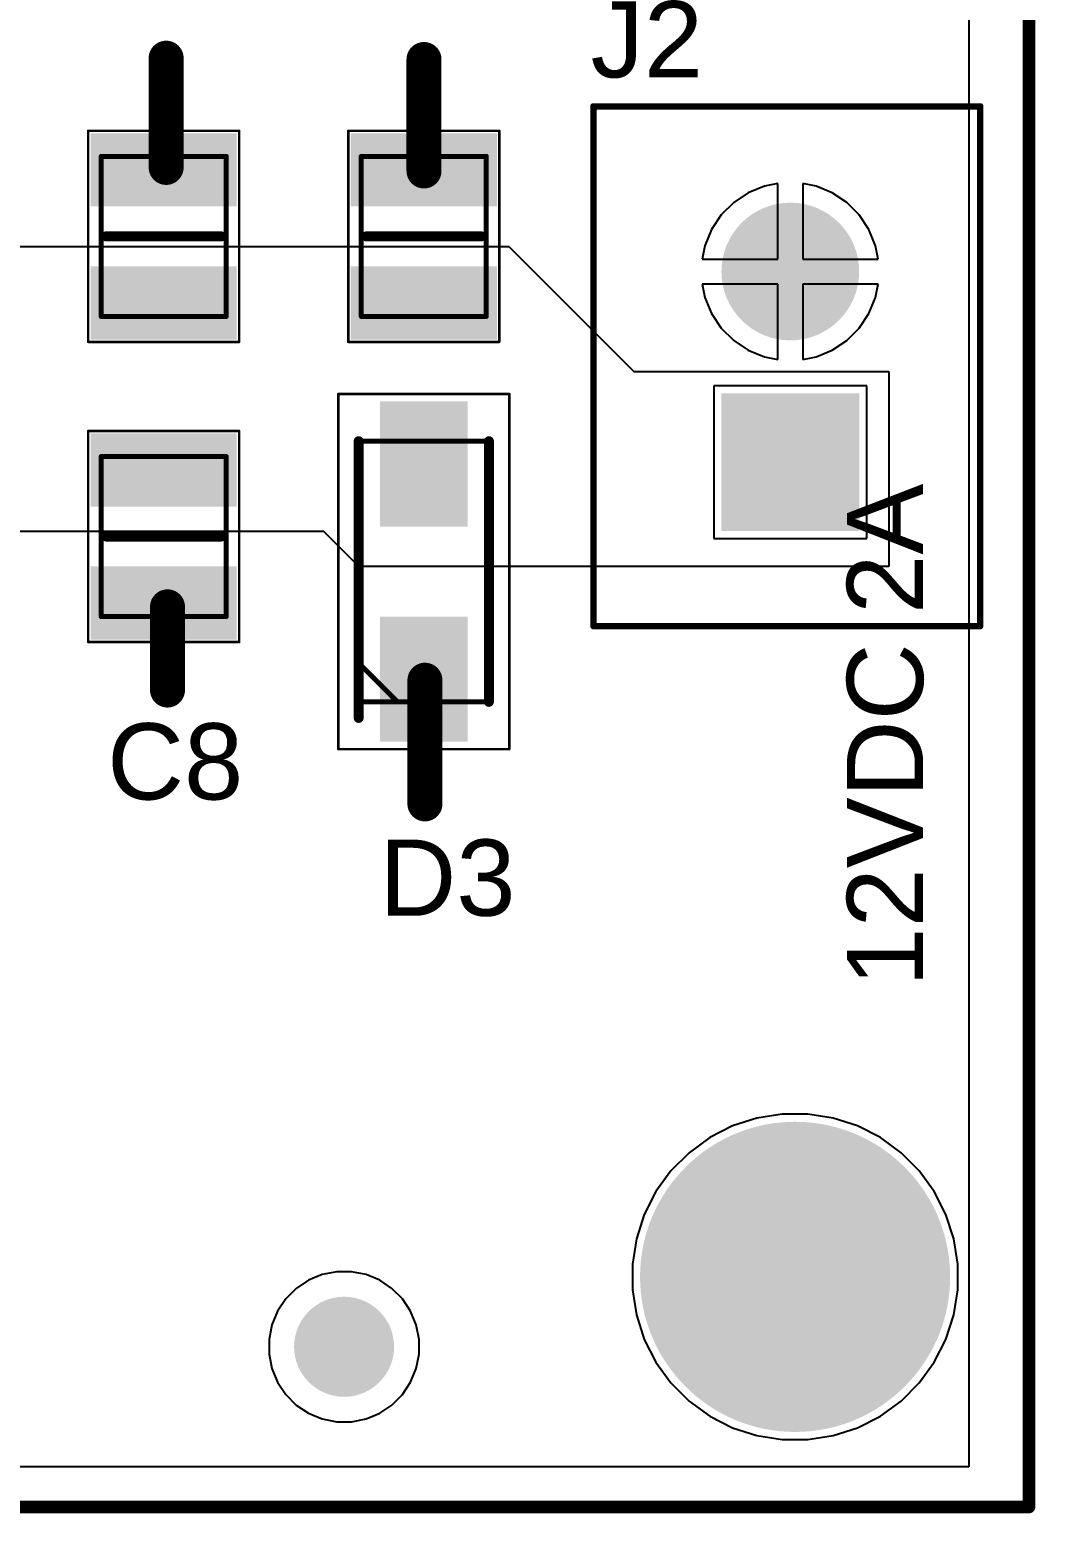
# Model space of a CAD drawing. Header units: inches. Extents: x -6 to 108, y -5 to 42.
# Drawn here: x 87.82 to 107.93, y -4.73 to 24.93 of the extents above; entities that cross this region are included whole.
import ezdxf

# ---------------------------------------------------------------- set-up
doc = ezdxf.new("R2010")
doc.units = ezdxf.units.IN
for name, color, linetype in [('Bottom Assembly', 76, 'Continuous'), ('Bottom Layer', 5, 'Continuous'), ('Bottom Solder', 6, 'Continuous'), ('Keep-Out Layer', 6, 'Continuous'), ('Mechanical 15', 56, 'Continuous'), ('Mechanical 7', 56, 'Continuous'), ('Multi-Layer', 9, 'Continuous'), ('Pad Holes', 156, 'Continuous'), ('Top Layer', 1, 'Continuous'), ('Top Overlay', 2, 'Continuous'), ('Top Paste', 8, 'Continuous'), ('Top Solder', 216, 'Continuous'), ('Via Holes', 16, 'Continuous')]:
    doc.layers.add(name, color=color, linetype=linetype)
doc.styles.add('Arial', font='', dxfattribs={"height": 0.2})
doc.styles.get('Arial').set_extended_font_data('Arial')

# ---------------------------------------------------------------- blocks, each defined once
blk = doc.blocks.new('FIDUCIAL_6')
at = {"layer": 'Top Layer'}
h = blk.add_hatch(color=1, dxfattribs=at)
edge = h.paths.add_edge_path()
edge.add_arc((0, 0), 0.5, 0, 360)
at = {"layer": 'Top Solder'}
h = blk.add_hatch(color=216, dxfattribs=at)
edge = h.paths.add_edge_path()
edge.add_arc((0, 0), 1, 0, 360)
at = {"layer": 'Top Layer'}
for p, q in [((-0.148, 1.5), (-0.438, 1.442)), ((0, 1.5), (-0.148, 1.5)), ((0.148, 1.5), (0, 1.5)), ((0.438, 1.442), (0.148, 1.5)), ((-0.711, 1.329), (-0.956, 1.165)), ((-0.438, 1.442), (-0.711, 1.329)), ((0.711, 1.329), (0.438, 1.442)), ((0.956, 1.165), (0.711, 1.329)), ((-1.165, 0.956), (-1.329, 0.711)), ((-0.956, 1.165), (-1.165, 0.956)), ((1.165, 0.956), (0.956, 1.165)), ((1.329, 0.711), (1.165, 0.956)), ((-1.329, 0.711), (-1.442, 0.438)), ((1.442, 0.438), (1.329, 0.711)), ((-1.442, 0.438), (-1.5, 0.148)), ((1.5, 0.148), (1.442, 0.438)), ((-1.5, 0.148), (-1.5, 0)), ((-1.5, 0), (-1.5, 0)), ((-1.5, 0), (-1.5, -0.148)), ((1.5, 0), (1.5, 0.148)), ((1.5, -0.148), (1.5, 0)), ((-1.5, -0.148), (-1.442, -0.438)), ((1.442, -0.438), (1.5, -0.148)), ((-1.442, -0.438), (-1.329, -0.711)), ((1.329, -0.711), (1.442, -0.438)), ((-1.329, -0.711), (-1.165, -0.956)), ((1.165, -0.956), (1.329, -0.711)), ((-1.165, -0.956), (-0.956, -1.165)), ((-0.956, -1.165), (-0.711, -1.329)), ((0.711, -1.329), (0.956, -1.165)), ((0.956, -1.165), (1.165, -0.956)), ((-0.711, -1.329), (-0.438, -1.442)), ((-0.438, -1.442), (-0.148, -1.5)), ((0.148, -1.5), (0.438, -1.442)), ((0.438, -1.442), (0.711, -1.329)), ((-0.148, -1.5), (0, -1.5)), ((0, -1.5), (0.148, -1.5))]:
    blk.add_line(p, q, dxfattribs=at)
blk = doc.blocks.new('MH_14')
at = {"layer": 'Bottom Layer'}
h = blk.add_hatch(color=5, dxfattribs=at)
edge = h.paths.add_edge_path()
edge.add_arc((0, 0), 3, 0, 360)
at = {"layer": 'Bottom Solder'}
h = blk.add_hatch(color=6, dxfattribs=at)
edge = h.paths.add_edge_path()
edge.add_arc((0, 0), 3.1, 0, 360)
at = {"layer": 'Multi-Layer'}
h = blk.add_hatch(color=9, dxfattribs=at)
edge = h.paths.add_edge_path()
edge.add_arc((0, 0), 3, 0, 360)
at = {"layer": 'Pad Holes'}
h = blk.add_hatch(color=7, dxfattribs=at)
edge = h.paths.add_edge_path()
edge.add_arc((0, 0), 2, 0, 360)
at = {"layer": 'Top Layer'}
h = blk.add_hatch(color=1, dxfattribs=at)
edge = h.paths.add_edge_path()
edge.add_arc((0, 0), 3, 0, 360)
at = {"layer": 'Top Solder'}
h = blk.add_hatch(color=216, dxfattribs=at)
edge = h.paths.add_edge_path()
edge.add_arc((0, 0), 3.1, 0, 360)
blk = doc.blocks.new('TBP02R1_381_02BE_27')
at = {"layer": 'Bottom Layer'}
blk.add_hatch(color=5, dxfattribs=at).paths.add_polyline_path([(-1.275, 1.275), (1.275, 1.275), (1.275, -1.275), (-1.275, -1.275)])
h = blk.add_hatch(color=5, dxfattribs=at)
edge = h.paths.add_edge_path()
edge.add_arc((3.81, 0), 1.275, 0, 360)
at = {"layer": 'Bottom Solder'}
blk.add_hatch(color=6, dxfattribs=at).paths.add_polyline_path([(-1.377, 1.377), (1.377, 1.377), (1.377, -1.377), (-1.377, -1.377)])
h = blk.add_hatch(color=6, dxfattribs=at)
edge = h.paths.add_edge_path()
edge.add_arc((3.81, 0), 1.377, 0, 360)
at = {"layer": 'Multi-Layer'}
blk.add_hatch(color=9, dxfattribs=at).paths.add_polyline_path([(-1.275, 1.275), (1.275, 1.275), (1.275, -1.275), (-1.275, -1.275)])
h = blk.add_hatch(color=9, dxfattribs=at)
edge = h.paths.add_edge_path()
edge.add_arc((3.81, 0), 1.275, 0, 360)
at = {"layer": 'Pad Holes'}
h = blk.add_hatch(color=7, dxfattribs=at)
edge = h.paths.add_edge_path()
edge.add_arc((0, 0), 0.85, 0, 360)
h = blk.add_hatch(color=7, dxfattribs=at)
edge = h.paths.add_edge_path()
edge.add_arc((3.81, 0), 0.85, 0, 360)
at = {"layer": 'Top Layer'}
blk.add_hatch(color=1, dxfattribs=at).paths.add_polyline_path([(-1.275, 1.275), (1.275, 1.275), (1.275, -1.275), (-1.275, -1.275)])
h = blk.add_hatch(color=1, dxfattribs=at)
edge = h.paths.add_edge_path()
edge.add_arc((3.81, 0), 1.275, 0, 360)
at = {"layer": 'Top Solder'}
blk.add_hatch(color=216, dxfattribs=at).paths.add_polyline_path([(-1.377, 1.377), (1.377, 1.377), (1.377, -1.377), (-1.377, -1.377)])
h = blk.add_hatch(color=216, dxfattribs=at)
edge = h.paths.add_edge_path()
edge.add_arc((3.81, 0), 1.377, 0, 360)
at = {"layer": 'Mechanical 15'}
for points in [[(-3.278, 3.937, 0.127, 0.127, 0), (7.112, 3.937, 0.127, 0.127, 0)], [(-3.278, 3.937, 0.127, 0.127, 0), (-3.278, -3.798, 0.127, 0.127, 0)], [(7.112, 3.937, 0.127, 0.127, 0), (7.112, -3.798, 0.127, 0.127, 0)], [(-3.278, -3.798, 0.127, 0.127, 0), (7.112, -3.798, 0.127, 0.127, 0)]]:
    blk.add_lwpolyline(points, format="xyseb", dxfattribs=at)
for points in [[(-3.31, 3.937, 0.0635, 0.0635, 1), (-3.246, 3.937, 0.0635, 0.0635, 1)], [(-3.31, 3.937, 0.0635, 0.0635, 1), (-3.246, 3.937, 0.0635, 0.0635, 1)], [(7.08, 3.937, 0.0635, 0.0635, 1), (7.144, 3.937, 0.0635, 0.0635, 1)], [(7.08, 3.937, 0.0635, 0.0635, 1), (7.144, 3.937, 0.0635, 0.0635, 1)], [(-3.31, -3.798, 0.0635, 0.0635, 1), (-3.246, -3.798, 0.0635, 0.0635, 1)], [(-3.31, -3.798, 0.0635, 0.0635, 1), (-3.246, -3.798, 0.0635, 0.0635, 1)], [(7.08, -3.798, 0.0635, 0.0635, 1), (7.144, -3.798, 0.0635, 0.0635, 1)], [(7.08, -3.798, 0.0635, 0.0635, 1), (7.144, -3.798, 0.0635, 0.0635, 1)]]:
    blk.add_lwpolyline(points, format="xyseb", close=True, dxfattribs=at)
at = {"layer": 'Top Overlay'}
for points in [[(-3.278, 3.937, 0.127, 0.127, 0), (-3.278, -3.798, 0.127, 0.127, 0)], [(-3.278, 3.937, 0.127, 0.127, 0), (7.112, 3.937, 0.127, 0.127, 0)], [(7.112, 3.937, 0.127, 0.127, 0), (7.112, -3.798, 0.127, 0.127, 0)], [(-3.278, -3.798, 0.127, 0.127, 0), (7.112, -3.798, 0.127, 0.127, 0)]]:
    blk.add_lwpolyline(points, format="xyseb", dxfattribs=at)
for points in [[(-3.31, 3.937, 0.0635, 0.0635, 1), (-3.246, 3.937, 0.0635, 0.0635, 1)], [(-3.31, 3.937, 0.0635, 0.0635, 1), (-3.246, 3.937, 0.0635, 0.0635, 1)], [(7.08, 3.937, 0.0635, 0.0635, 1), (7.144, 3.937, 0.0635, 0.0635, 1)], [(7.08, 3.937, 0.0635, 0.0635, 1), (7.144, 3.937, 0.0635, 0.0635, 1)], [(-3.31, -3.798, 0.0635, 0.0635, 1), (-3.246, -3.798, 0.0635, 0.0635, 1)], [(-3.31, -3.798, 0.0635, 0.0635, 1), (-3.246, -3.798, 0.0635, 0.0635, 1)], [(7.08, -3.798, 0.0635, 0.0635, 1), (7.144, -3.798, 0.0635, 0.0635, 1)], [(7.08, -3.798, 0.0635, 0.0635, 1), (7.144, -3.798, 0.0635, 0.0635, 1)]]:
    blk.add_lwpolyline(points, format="xyseb", close=True, dxfattribs=at)
blk = doc.blocks.new('DIOM5226X220N_28')
at = {"layer": 'Top Layer'}
for points in [[(-3.3, 0.775), (-1, 0.775), (-1, -0.775), (-3.3, -0.775)], [(1, 0.775), (3.3, 0.775), (3.3, -0.775), (1, -0.775)]]:
    blk.add_hatch(color=1, dxfattribs=at).paths.add_polyline_path(points)
at = {"layer": 'Top Paste'}
for points in [[(-3.3, 0.775), (-1, 0.775), (-1, -0.775), (-3.3, -0.775)], [(1, 0.775), (3.3, 0.775), (3.3, -0.775), (1, -0.775)]]:
    blk.add_hatch(color=8, dxfattribs=at).paths.add_polyline_path(points)
at = {"layer": 'Top Solder'}
for points in [[(-3.402, 0.877), (-0.899, 0.877), (-0.899, -0.877), (-3.402, -0.877)], [(0.899, 0.877), (3.402, 0.877), (3.402, -0.877), (0.899, -0.877)]]:
    blk.add_hatch(color=216, dxfattribs=at).paths.add_polyline_path(points)
at = {"layer": 'Bottom Assembly'}
for points in [[(-3.55, 1.71, 0.05, 0.05, 0), (3.55, 1.71, 0.05, 0.05, 0)], [(-3.55, 1.71, 0.05, 0.05, 0), (-3.55, -1.71, 0.05, 0.05, 0)], [(3.55, 1.71, 0.05, 0.05, 0), (3.55, -1.71, 0.05, 0.05, 0)], [(-2.605, 1.302, 0.1, 0.1, 0), (2.605, 1.302, 0.1, 0.1, 0)], [(-2.605, 1.302, 0.1, 0.1, 0), (-2.605, -1.302, 0.1, 0.1, 0)], [(-1.83, 1.302, 0.1, 0.1, 0), (-2.605, 0.528, 0.1, 0.1, 0)], [(2.605, 1.302, 0.1, 0.1, 0), (2.605, -1.302, 0.1, 0.1, 0)], [(-2.605, -1.302, 0.1, 0.1, 0), (2.605, -1.302, 0.1, 0.1, 0)], [(-3.55, -1.71, 0.05, 0.05, 0), (3.55, -1.71, 0.05, 0.05, 0)]]:
    blk.add_lwpolyline(points, format="xyseb", dxfattribs=at)
for points in [[(-3.562, 1.71, 0.025, 0.025, 1), (-3.537, 1.71, 0.025, 0.025, 1)], [(-3.562, 1.71, 0.025, 0.025, 1), (-3.537, 1.71, 0.025, 0.025, 1)], [(3.537, 1.71, 0.025, 0.025, 1), (3.562, 1.71, 0.025, 0.025, 1)], [(3.537, 1.71, 0.025, 0.025, 1), (3.562, 1.71, 0.025, 0.025, 1)], [(-2.63, 1.302, 0.05, 0.05, 1), (-2.58, 1.302, 0.05, 0.05, 1)], [(-2.63, 1.302, 0.05, 0.05, 1), (-2.58, 1.302, 0.05, 0.05, 1)], [(-1.855, 1.302, 0.05, 0.05, 1), (-1.805, 1.302, 0.05, 0.05, 1)], [(2.58, 1.302, 0.05, 0.05, 1), (2.63, 1.302, 0.05, 0.05, 1)], [(2.58, 1.302, 0.05, 0.05, 1), (2.63, 1.302, 0.05, 0.05, 1)], [(-2.63, 0.528, 0.05, 0.05, 1), (-2.58, 0.528, 0.05, 0.05, 1)], [(-2.63, -1.302, 0.05, 0.05, 1), (-2.58, -1.302, 0.05, 0.05, 1)], [(-2.63, -1.302, 0.05, 0.05, 1), (-2.58, -1.302, 0.05, 0.05, 1)], [(2.58, -1.302, 0.05, 0.05, 1), (2.63, -1.302, 0.05, 0.05, 1)], [(2.58, -1.302, 0.05, 0.05, 1), (2.63, -1.302, 0.05, 0.05, 1)], [(-3.562, -1.71, 0.025, 0.025, 1), (-3.537, -1.71, 0.025, 0.025, 1)], [(-3.562, -1.71, 0.025, 0.025, 1), (-3.537, -1.71, 0.025, 0.025, 1)], [(3.537, -1.71, 0.025, 0.025, 1), (3.562, -1.71, 0.025, 0.025, 1)], [(3.537, -1.71, 0.025, 0.025, 1), (3.562, -1.71, 0.025, 0.025, 1)]]:
    blk.add_lwpolyline(points, format="xyseb", close=True, dxfattribs=at)
at = {"layer": 'Mechanical 7'}
for points in [[(-2.925, 1.302, 0.2, 0.2, 0), (2.605, 1.302, 0.2, 0.2, 0)], [(-2.605, -1.302, 0.2, 0.2, 0), (2.605, -1.302, 0.2, 0.2, 0)]]:
    blk.add_lwpolyline(points, format="xyseb", dxfattribs=at)
for points in [[(-2.975, 1.302, 0.0999, 0.0999, 1), (-2.875, 1.302, 0.0999, 0.0999, 1)], [(2.555, 1.302, 0.0999, 0.0999, 1), (2.655, 1.302, 0.0999, 0.0999, 1)], [(-2.655, -1.302, 0.0999, 0.0999, 1), (-2.555, -1.302, 0.0999, 0.0999, 1)], [(2.555, -1.302, 0.0999, 0.0999, 1), (2.655, -1.302, 0.0999, 0.0999, 1)]]:
    blk.add_lwpolyline(points, format="xyseb", close=True, dxfattribs=at)
blk = doc.blocks.new('CAP_1210_36')
at = {"layer": 'Top Layer'}
for points in [[(-1.96, -1.36), (-1.96, 1.36), (-0.7, 1.36), (-0.7, -1.36)], [(0.7, -1.36), (0.7, 1.36), (1.96, 1.36), (1.96, -1.36)]]:
    blk.add_hatch(color=1, dxfattribs=at).paths.add_polyline_path(points)
at = {"layer": 'Top Paste'}
for points in [[(-1.96, -1.36), (-1.96, 1.36), (-0.7, 1.36), (-0.7, -1.36)], [(0.7, -1.36), (0.7, 1.36), (1.96, 1.36), (1.96, -1.36)]]:
    blk.add_hatch(color=8, dxfattribs=at).paths.add_polyline_path(points)
at = {"layer": 'Top Solder'}
for points in [[(-2.062, -1.462), (-2.062, 1.462), (-0.598, 1.462), (-0.598, -1.462)], [(0.598, -1.462), (0.598, 1.462), (2.062, 1.462), (2.062, -1.462)]]:
    blk.add_hatch(color=216, dxfattribs=at).paths.add_polyline_path(points)
at = {"layer": 'Bottom Assembly'}
for points in [[(-2.11, 1.51, 0.05, 0.05, 0), (2.11, 1.51, 0.05, 0.05, 0)], [(-2.11, 1.51, 0.05, 0.05, 0), (-2.11, -1.51, 0.05, 0.05, 0)], [(2.11, 1.51, 0.05, 0.05, 0), (2.11, -1.51, 0.05, 0.05, 0)], [(-1.6, 1.25, 0.1, 0.1, 0), (-1.6, -1.25, 0.1, 0.1, 0)], [(-1.6, 1.25, 0.1, 0.1, 0), (1.6, 1.25, 0.1, 0.1, 0)], [(1.6, 1.25, 0.1, 0.1, 0), (1.6, -1.25, 0.1, 0.1, 0)], [(-1.6, -1.25, 0.1, 0.1, 0), (1.6, -1.25, 0.1, 0.1, 0)], [(-2.11, -1.51, 0.05, 0.05, 0), (2.11, -1.51, 0.05, 0.05, 0)]]:
    blk.add_lwpolyline(points, format="xyseb", dxfattribs=at)
for points in [[(-2.122, 1.51, 0.025, 0.025, 1), (-2.097, 1.51, 0.025, 0.025, 1)], [(-2.122, 1.51, 0.025, 0.025, 1), (-2.097, 1.51, 0.025, 0.025, 1)], [(2.097, 1.51, 0.025, 0.025, 1), (2.122, 1.51, 0.025, 0.025, 1)], [(2.097, 1.51, 0.025, 0.025, 1), (2.122, 1.51, 0.025, 0.025, 1)], [(-1.625, 1.25, 0.05, 0.05, 1), (-1.575, 1.25, 0.05, 0.05, 1)], [(-1.625, 1.25, 0.05, 0.05, 1), (-1.575, 1.25, 0.05, 0.05, 1)], [(1.575, 1.25, 0.05, 0.05, 1), (1.625, 1.25, 0.05, 0.05, 1)], [(1.575, 1.25, 0.05, 0.05, 1), (1.625, 1.25, 0.05, 0.05, 1)], [(-1.625, -1.25, 0.05, 0.05, 1), (-1.575, -1.25, 0.05, 0.05, 1)], [(-1.625, -1.25, 0.05, 0.05, 1), (-1.575, -1.25, 0.05, 0.05, 1)], [(1.575, -1.25, 0.05, 0.05, 1), (1.625, -1.25, 0.05, 0.05, 1)], [(1.575, -1.25, 0.05, 0.05, 1), (1.625, -1.25, 0.05, 0.05, 1)], [(-2.122, -1.51, 0.025, 0.025, 1), (-2.097, -1.51, 0.025, 0.025, 1)], [(-2.122, -1.51, 0.025, 0.025, 1), (-2.097, -1.51, 0.025, 0.025, 1)], [(2.097, -1.51, 0.025, 0.025, 1), (2.122, -1.51, 0.025, 0.025, 1)], [(2.097, -1.51, 0.025, 0.025, 1), (2.122, -1.51, 0.025, 0.025, 1)]]:
    blk.add_lwpolyline(points, format="xyseb", close=True, dxfattribs=at)
at = {"layer": 'Mechanical 7'}
blk.add_lwpolyline([(0, 1.15, 0.2, 0.2, 0), (0, -1.15, 0.2, 0.2, 0)], format="xyseb", dxfattribs=at)
for points in [[(-0.05, 1.15, 0.0999, 0.0999, 1), (0.05, 1.15, 0.0999, 0.0999, 1)], [(-0.05, -1.15, 0.0999, 0.0999, 1), (0.05, -1.15, 0.0999, 0.0999, 1)]]:
    blk.add_lwpolyline(points, format="xyseb", close=True, dxfattribs=at)
blk = doc.blocks.new('CAP_1210_37')
at = {"layer": 'Top Layer'}
for points in [[(-1.96, -1.36), (-1.96, 1.36), (-0.7, 1.36), (-0.7, -1.36)], [(0.7, -1.36), (0.7, 1.36), (1.96, 1.36), (1.96, -1.36)]]:
    blk.add_hatch(color=1, dxfattribs=at).paths.add_polyline_path(points)
at = {"layer": 'Top Paste'}
for points in [[(-1.96, -1.36), (-1.96, 1.36), (-0.7, 1.36), (-0.7, -1.36)], [(0.7, -1.36), (0.7, 1.36), (1.96, 1.36), (1.96, -1.36)]]:
    blk.add_hatch(color=8, dxfattribs=at).paths.add_polyline_path(points)
at = {"layer": 'Top Solder'}
for points in [[(-2.062, -1.462), (-2.062, 1.462), (-0.598, 1.462), (-0.598, -1.462)], [(0.598, -1.462), (0.598, 1.462), (2.062, 1.462), (2.062, -1.462)]]:
    blk.add_hatch(color=216, dxfattribs=at).paths.add_polyline_path(points)
at = {"layer": 'Bottom Assembly'}
for points in [[(-2.11, 1.51, 0.05, 0.05, 0), (2.11, 1.51, 0.05, 0.05, 0)], [(-2.11, 1.51, 0.05, 0.05, 0), (-2.11, -1.51, 0.05, 0.05, 0)], [(2.11, 1.51, 0.05, 0.05, 0), (2.11, -1.51, 0.05, 0.05, 0)], [(-1.6, 1.25, 0.1, 0.1, 0), (-1.6, -1.25, 0.1, 0.1, 0)], [(-1.6, 1.25, 0.1, 0.1, 0), (1.6, 1.25, 0.1, 0.1, 0)], [(1.6, 1.25, 0.1, 0.1, 0), (1.6, -1.25, 0.1, 0.1, 0)], [(-1.6, -1.25, 0.1, 0.1, 0), (1.6, -1.25, 0.1, 0.1, 0)], [(-2.11, -1.51, 0.05, 0.05, 0), (2.11, -1.51, 0.05, 0.05, 0)]]:
    blk.add_lwpolyline(points, format="xyseb", dxfattribs=at)
for points in [[(-2.122, 1.51, 0.025, 0.025, 1), (-2.097, 1.51, 0.025, 0.025, 1)], [(-2.122, 1.51, 0.025, 0.025, 1), (-2.097, 1.51, 0.025, 0.025, 1)], [(2.097, 1.51, 0.025, 0.025, 1), (2.122, 1.51, 0.025, 0.025, 1)], [(2.097, 1.51, 0.025, 0.025, 1), (2.122, 1.51, 0.025, 0.025, 1)], [(-1.625, 1.25, 0.05, 0.05, 1), (-1.575, 1.25, 0.05, 0.05, 1)], [(-1.625, 1.25, 0.05, 0.05, 1), (-1.575, 1.25, 0.05, 0.05, 1)], [(1.575, 1.25, 0.05, 0.05, 1), (1.625, 1.25, 0.05, 0.05, 1)], [(1.575, 1.25, 0.05, 0.05, 1), (1.625, 1.25, 0.05, 0.05, 1)], [(-1.625, -1.25, 0.05, 0.05, 1), (-1.575, -1.25, 0.05, 0.05, 1)], [(-1.625, -1.25, 0.05, 0.05, 1), (-1.575, -1.25, 0.05, 0.05, 1)], [(1.575, -1.25, 0.05, 0.05, 1), (1.625, -1.25, 0.05, 0.05, 1)], [(1.575, -1.25, 0.05, 0.05, 1), (1.625, -1.25, 0.05, 0.05, 1)], [(-2.122, -1.51, 0.025, 0.025, 1), (-2.097, -1.51, 0.025, 0.025, 1)], [(-2.122, -1.51, 0.025, 0.025, 1), (-2.097, -1.51, 0.025, 0.025, 1)], [(2.097, -1.51, 0.025, 0.025, 1), (2.122, -1.51, 0.025, 0.025, 1)], [(2.097, -1.51, 0.025, 0.025, 1), (2.122, -1.51, 0.025, 0.025, 1)]]:
    blk.add_lwpolyline(points, format="xyseb", close=True, dxfattribs=at)
at = {"layer": 'Mechanical 7'}
blk.add_lwpolyline([(0, 1.15, 0.2, 0.2, 0), (0, -1.15, 0.2, 0.2, 0)], format="xyseb", dxfattribs=at)
for points in [[(-0.05, 1.15, 0.0999, 0.0999, 1), (0.05, 1.15, 0.0999, 0.0999, 1)], [(-0.05, -1.15, 0.0999, 0.0999, 1), (0.05, -1.15, 0.0999, 0.0999, 1)]]:
    blk.add_lwpolyline(points, format="xyseb", close=True, dxfattribs=at)
blk = doc.blocks.new('CAP_1210_39')
at = {"layer": 'Top Layer'}
for points in [[(-1.96, -1.36), (-1.96, 1.36), (-0.7, 1.36), (-0.7, -1.36)], [(0.7, -1.36), (0.7, 1.36), (1.96, 1.36), (1.96, -1.36)]]:
    blk.add_hatch(color=1, dxfattribs=at).paths.add_polyline_path(points)
at = {"layer": 'Top Paste'}
for points in [[(-1.96, -1.36), (-1.96, 1.36), (-0.7, 1.36), (-0.7, -1.36)], [(0.7, -1.36), (0.7, 1.36), (1.96, 1.36), (1.96, -1.36)]]:
    blk.add_hatch(color=8, dxfattribs=at).paths.add_polyline_path(points)
at = {"layer": 'Top Solder'}
for points in [[(-2.062, -1.462), (-2.062, 1.462), (-0.598, 1.462), (-0.598, -1.462)], [(0.598, -1.462), (0.598, 1.462), (2.062, 1.462), (2.062, -1.462)]]:
    blk.add_hatch(color=216, dxfattribs=at).paths.add_polyline_path(points)
at = {"layer": 'Bottom Assembly'}
for points in [[(-2.11, -1.51, 0.05, 0.05, 0), (-2.11, 1.51, 0.05, 0.05, 0)], [(2.11, 1.51, 0.05, 0.05, 0), (-2.11, 1.51, 0.05, 0.05, 0)], [(2.11, -1.51, 0.05, 0.05, 0), (2.11, 1.51, 0.05, 0.05, 0)], [(1.6, 1.25, 0.1, 0.1, 0), (-1.6, 1.25, 0.1, 0.1, 0)], [(-1.6, -1.25, 0.1, 0.1, 0), (-1.6, 1.25, 0.1, 0.1, 0)], [(1.6, -1.25, 0.1, 0.1, 0), (1.6, 1.25, 0.1, 0.1, 0)], [(1.6, -1.25, 0.1, 0.1, 0), (-1.6, -1.25, 0.1, 0.1, 0)], [(2.11, -1.51, 0.05, 0.05, 0), (-2.11, -1.51, 0.05, 0.05, 0)]]:
    blk.add_lwpolyline(points, format="xyseb", dxfattribs=at)
for points in [[(-2.122, 1.51, 0.025, 0.025, 1), (-2.097, 1.51, 0.025, 0.025, 1)], [(-2.122, 1.51, 0.025, 0.025, 1), (-2.097, 1.51, 0.025, 0.025, 1)], [(2.097, 1.51, 0.025, 0.025, 1), (2.122, 1.51, 0.025, 0.025, 1)], [(2.097, 1.51, 0.025, 0.025, 1), (2.122, 1.51, 0.025, 0.025, 1)], [(-1.625, 1.25, 0.05, 0.05, 1), (-1.575, 1.25, 0.05, 0.05, 1)], [(-1.625, 1.25, 0.05, 0.05, 1), (-1.575, 1.25, 0.05, 0.05, 1)], [(1.575, 1.25, 0.05, 0.05, 1), (1.625, 1.25, 0.05, 0.05, 1)], [(1.575, 1.25, 0.05, 0.05, 1), (1.625, 1.25, 0.05, 0.05, 1)], [(-1.625, -1.25, 0.05, 0.05, 1), (-1.575, -1.25, 0.05, 0.05, 1)], [(-1.625, -1.25, 0.05, 0.05, 1), (-1.575, -1.25, 0.05, 0.05, 1)], [(1.575, -1.25, 0.05, 0.05, 1), (1.625, -1.25, 0.05, 0.05, 1)], [(1.575, -1.25, 0.05, 0.05, 1), (1.625, -1.25, 0.05, 0.05, 1)], [(-2.122, -1.51, 0.025, 0.025, 1), (-2.097, -1.51, 0.025, 0.025, 1)], [(-2.122, -1.51, 0.025, 0.025, 1), (-2.097, -1.51, 0.025, 0.025, 1)], [(2.097, -1.51, 0.025, 0.025, 1), (2.122, -1.51, 0.025, 0.025, 1)], [(2.097, -1.51, 0.025, 0.025, 1), (2.122, -1.51, 0.025, 0.025, 1)]]:
    blk.add_lwpolyline(points, format="xyseb", close=True, dxfattribs=at)
at = {"layer": 'Mechanical 7'}
blk.add_lwpolyline([(0, -1.15, 0.2, 0.2, 0), (0, 1.15, 0.2, 0.2, 0)], format="xyseb", dxfattribs=at)
for points in [[(-0.05, 1.15, 0.0999, 0.0999, 1), (0.05, 1.15, 0.0999, 0.0999, 1)], [(-0.05, -1.15, 0.0999, 0.0999, 1), (0.05, -1.15, 0.0999, 0.0999, 1)]]:
    blk.add_lwpolyline(points, format="xyseb", close=True, dxfattribs=at)

msp = doc.modelspace()

# ---------------------------------------------------------------- hatches: boundary and pattern name
at = {"layer": 'Bottom Layer'}
h = msp.add_hatch(color=5, dxfattribs=at)
edge = h.paths.add_edge_path()
edge.add_arc((90.549, 24.362), 0.35, 0, 360)
h = msp.add_hatch(color=5, dxfattribs=at)
edge = h.paths.add_edge_path()
edge.add_arc((95.704, 24.336), 0.35, 0, 360)
h = msp.add_hatch(color=5, dxfattribs=at)
edge = h.paths.add_edge_path()
edge.add_arc((90.576, 11.731), 0.35, 0, 360)
h = msp.add_hatch(color=5, dxfattribs=at)
edge = h.paths.add_edge_path()
edge.add_arc((95.723, 9.455), 0.35, 0, 360)
at = {"layer": 'Top Layer'}
h = msp.add_hatch(color=1, dxfattribs=at)
edge = h.paths.add_edge_path()
edge.add_arc((90.549, 24.362), 0.35, 0, 360)
h = msp.add_hatch(color=1, dxfattribs=at)
edge = h.paths.add_edge_path()
edge.add_arc((95.704, 24.336), 0.35, 0, 360)
h = msp.add_hatch(color=1, dxfattribs=at)
edge = h.paths.add_edge_path()
edge.add_arc((90.576, 11.731), 0.35, 0, 360)
h = msp.add_hatch(color=1, dxfattribs=at)
edge = h.paths.add_edge_path()
edge.add_arc((95.723, 9.455), 0.35, 0, 360)
at = {"layer": 'Via Holes'}
h = msp.add_hatch(color=7, dxfattribs=at)
edge = h.paths.add_edge_path()
edge.add_arc((90.549, 24.362), 0.15, 0, 360)
h = msp.add_hatch(color=7, dxfattribs=at)
edge = h.paths.add_edge_path()
edge.add_arc((95.704, 24.336), 0.15, 0, 360)
h = msp.add_hatch(color=7, dxfattribs=at)
edge = h.paths.add_edge_path()
edge.add_arc((90.576, 11.731), 0.15, 0, 360)
h = msp.add_hatch(color=7, dxfattribs=at)
edge = h.paths.add_edge_path()
edge.add_arc((95.723, 9.455), 0.15, 0, 360)

# ---------------------------------------------------------------- linework, layer by layer
at = {"layer": 'Bottom Layer'}
for p, q in [((106.6, 40.6), (106.6, -3.8)), ((102.187, 21.669), (101.896, 21.475)), ((102.51, 21.803), (102.187, 21.669)), ((102.777, 21.857), (102.51, 21.803)), ((102.777, 20.347), (102.777, 21.857)), ((103.545, 21.803), (103.277, 21.857)), ((103.277, 21.857), (103.277, 20.347)), ((103.868, 21.669), (103.545, 21.803)), ((104.159, 21.475), (103.868, 21.669)), ((101.896, 21.475), (101.649, 21.228)), ((104.406, 21.228), (104.159, 21.475)), ((101.649, 21.228), (101.455, 20.937)), ((104.6, 20.937), (104.406, 21.228)), ((101.455, 20.937), (101.321, 20.614)), ((104.734, 20.614), (104.6, 20.937)), ((101.321, 20.614), (101.267, 20.347)), ((104.788, 20.347), (104.734, 20.614)), ((101.267, 20.347), (102.777, 20.347)), ((103.277, 20.347), (104.788, 20.347)), ((102.777, 19.847), (101.267, 19.847)), ((101.267, 19.847), (101.321, 19.579)), ((101.321, 19.579), (101.455, 19.256)), ((102.777, 18.336), (102.777, 19.847)), ((104.788, 19.847), (103.277, 19.847)), ((103.277, 19.847), (103.277, 18.336)), ((104.6, 19.256), (104.734, 19.579)), ((104.734, 19.579), (104.788, 19.847)), ((101.455, 19.256), (101.649, 18.965)), ((104.406, 18.965), (104.6, 19.256)), ((101.649, 18.965), (101.896, 18.718)), ((101.896, 18.718), (102.187, 18.524)), ((103.868, 18.524), (104.159, 18.718)), ((104.159, 18.718), (104.406, 18.965)), ((102.187, 18.524), (102.51, 18.39)), ((102.51, 18.39), (102.777, 18.336)), ((103.277, 18.336), (103.545, 18.39)), ((103.545, 18.39), (103.868, 18.524)), ((104.556, 17.815), (101.499, 17.815)), ((101.499, 17.815), (101.499, 14.758)), ((104.556, 14.758), (104.556, 17.815)), ((101.499, 14.758), (104.556, 14.758)), ((101.875, 3.016), (101.419, 2.783)), ((102.362, 3.174), (101.875, 3.016)), ((102.868, 3.254), (102.362, 3.174)), ((103.38, 3.254), (102.868, 3.254)), ((103.886, 3.174), (103.38, 3.254)), ((104.373, 3.016), (103.886, 3.174)), ((104.829, 2.783), (104.373, 3.016)), ((101.419, 2.783), (101.004, 2.482)), ((105.244, 2.482), (104.829, 2.783)), ((101.004, 2.482), (100.642, 2.12)), ((105.606, 2.12), (105.244, 2.482)), ((100.642, 2.12), (100.341, 1.705)), ((105.907, 1.705), (105.606, 2.12)), ((100.341, 1.705), (100.108, 1.249)), ((106.14, 1.249), (105.907, 1.705)), ((100.108, 1.249), (99.95, 0.762)), ((106.298, 0.762), (106.14, 1.249)), ((99.95, 0.762), (99.87, 0.256)), ((106.378, 0.256), (106.298, 0.762)), ((99.87, 0.256), (99.87, -0.256)), ((106.378, -0.256), (106.378, 0.256)), ((99.87, -0.256), (99.95, -0.762)), ((106.298, -0.762), (106.378, -0.256)), ((99.95, -0.762), (100.108, -1.249)), ((106.14, -1.249), (106.298, -0.762)), ((100.108, -1.249), (100.341, -1.705)), ((105.907, -1.705), (106.14, -1.249)), ((100.341, -1.705), (100.642, -2.12)), ((105.606, -2.12), (105.907, -1.705)), ((100.642, -2.12), (101.004, -2.482)), ((105.244, -2.482), (105.606, -2.12)), ((101.004, -2.482), (101.419, -2.783)), ((104.829, -2.783), (105.244, -2.482)), ((101.419, -2.783), (101.875, -3.016)), ((104.373, -3.016), (104.829, -2.783)), ((101.875, -3.016), (102.362, -3.174)), ((102.362, -3.174), (102.868, -3.254)), ((102.868, -3.254), (103.38, -3.254)), ((103.38, -3.254), (103.886, -3.174)), ((103.886, -3.174), (104.373, -3.016)), ((106.6, -3.8), (79, -3.8))]:
    msp.add_line(p, q, dxfattribs=at)
at = {"layer": 'Keep-Out Layer'}
for points in [[(107.8, -4.6, 0.254, 0.254, 0), (107.8, 41.4, 0.254, 0.254, 0)], [(-5.8, -4.6, 0.254, 0.254, 0), (107.8, -4.6, 0.254, 0.254, 0)]]:
    msp.add_lwpolyline(points, format="xyseb", dxfattribs=at)
msp.add_lwpolyline([(107.737, -4.6, 0.127, 0.127, 1), (107.864, -4.6, 0.127, 0.127, 1)], format="xyseb", close=True, dxfattribs=at)
msp.add_lwpolyline([(107.737, -4.6, 0.127, 0.127, 1), (107.864, -4.6, 0.127, 0.127, 1)], format="xyseb", close=True, dxfattribs=at)
at = {"layer": 'Top Layer'}
for p, q in [((78.7, 20.6), (97.4, 20.6)), ((97.4, 20.6), (98, 20)), ((98, 20), (99.9, 18.1)), ((99.9, 18.1), (105, 18.1)), ((105, 18.1), (105, 15.1)), ((93.7, 14.9), (78.7, 14.9)), ((94.4, 14.2), (93.7, 14.9)), ((105, 15.1), (105, 14.2)), ((105, 14.2), (94.4, 14.2))]:
    msp.add_line(p, q, dxfattribs=at)
for points in [[(90.549, 22.179, 0.7, 0.7, 0), (90.549, 24.362, 0.7, 0.7, 0)], [(95.704, 22.108, 0.7, 0.7, 0), (95.704, 24.336, 0.7, 0.7, 0)], [(90.576, 11.731, 0.7, 0.7, 0), (90.576, 13.394, 0.7, 0.7, 0)], [(95.723, 9.455, 0.7, 0.7, 0), (95.723, 11.927, 0.7, 0.7, 0)]]:
    msp.add_lwpolyline(points, format="xyseb", dxfattribs=at)
for points in [[(90.374, 24.362, 0.35, 0.35, 1), (90.724, 24.362, 0.35, 0.35, 1)], [(95.529, 24.336, 0.35, 0.35, 1), (95.879, 24.336, 0.35, 0.35, 1)], [(90.374, 22.179, 0.35, 0.35, 1), (90.724, 22.179, 0.35, 0.35, 1)], [(95.529, 22.108, 0.35, 0.35, 1), (95.879, 22.108, 0.35, 0.35, 1)], [(90.401, 13.394, 0.35, 0.35, 1), (90.751, 13.394, 0.35, 0.35, 1)], [(95.548, 11.927, 0.35, 0.35, 1), (95.898, 11.927, 0.35, 0.35, 1)], [(90.401, 11.731, 0.35, 0.35, 1), (90.751, 11.731, 0.35, 0.35, 1)], [(95.548, 9.455, 0.35, 0.35, 1), (95.898, 9.455, 0.35, 0.35, 1)]]:
    msp.add_lwpolyline(points, format="xyseb", close=True, dxfattribs=at)

# ---------------------------------------------------------------- block references
for name, p, rotation in [('TBP02R1_381_02BE_27', (103.028, 16.287), 90), ('CAP_1210_37', (90.5, 20.8), 90), ('CAP_1210_36', (95.7, 20.8), 90), ('DIOM5226X220N_28', (95.7, 14.1), 90), ('CAP_1210_39', (90.5, 14.8), 270)]:
    msp.add_blockref(name, p, dxfattribs=dict(rotation=rotation))
for name, p in [('MH_14', (103.124, 0)), ('FIDUCIAL_6', (94.107, -1.397))]:
    msp.add_blockref(name, p)

# ---------------------------------------------------------------- texts
at = {"layer": 'Top Overlay', "style": 'Arial'}
for s, p in [('J2', (99.035, 23.978)), ('C8', (89.369, 9.543)), ('D3', (94.813, 7.219))]:
    msp.add_text(s, height=1.524, dxfattribs=at).set_placement(p)
msp.add_text('12VDC 2A', height=1.524, rotation=90, dxfattribs=at).set_placement((105.683, 5.8))

doc.saveas('drawing.dxf')
